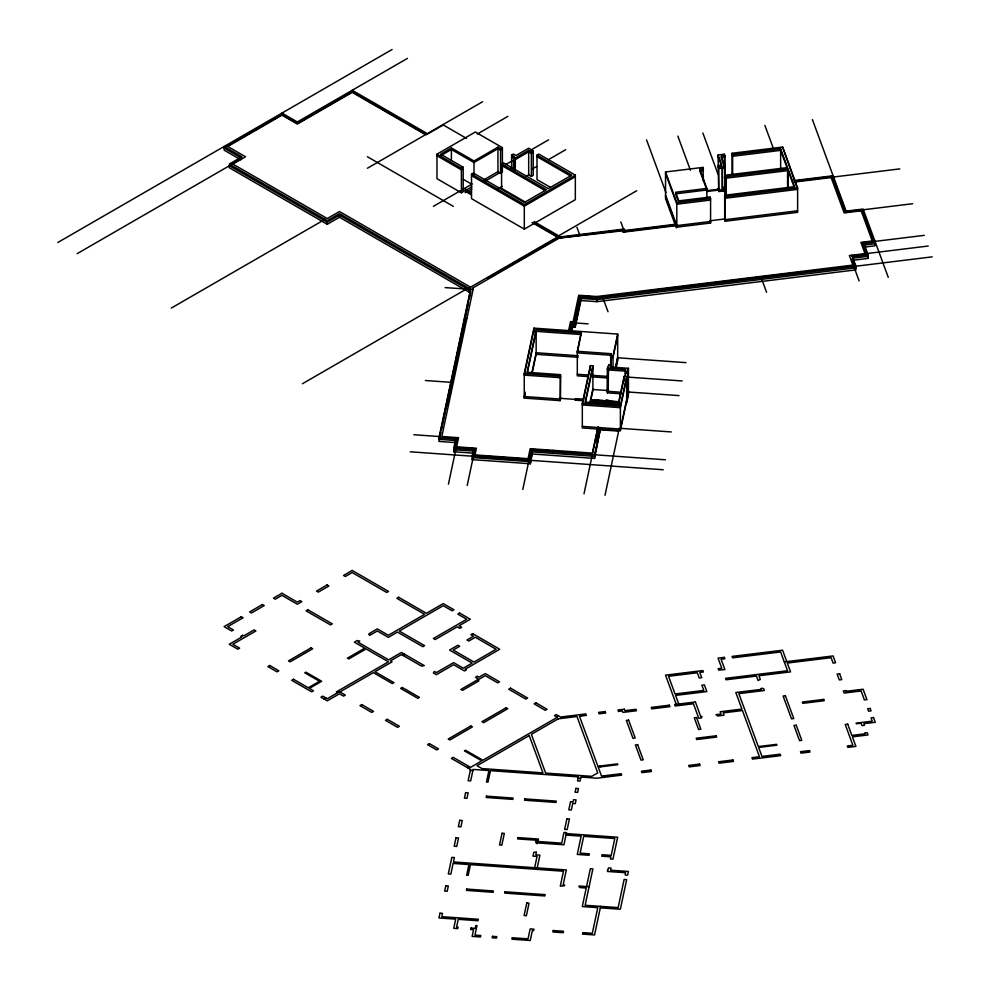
<?xml version="1.0" encoding="UTF-8"?>
<svg xmlns="http://www.w3.org/2000/svg" width="990" height="990" viewBox="0 0 990 990"><rect width="100%" height="100%" fill="white"/><g stroke="black" fill="none" stroke-linecap="round" stroke-linejoin="round"><path stroke-width="1.49" d="M438.978 439.35L455.722 440.538L455.722 442.617L438.978 441.429L438.978 439.35L470.559 290.837L339.471 215.164L327.269 222.206L229.272 165.627L229.272 167.718L327.269 224.297L339.471 217.256L470.559 292.929L469.285 298.93M439.61 438.434L440.897 432.432M441.528 429.437L448.866 394.936M449.51 391.929L458.754 348.43M459.397 345.436L468.641 301.925M446.837 405.69L465.461 318.062M447.344 405.727L465.968 318.099M455.722 438.966L453.779 448.124L473.579 449.522L472.156 456.192M453.779 449.695L473.579 451.094L473.579 453.185L453.779 451.774L455.722 440.538M453.779 451.774L455.722 442.617M456.736 439.04L454.917 447.604L474.717 449.014L473.294 455.685L529.39 459.657L531.506 449.695L553.076 451.217M457.244 439.077L455.487 447.356L475.287 448.755L473.864 455.425L528.932 459.323L531.061 449.361L553.138 450.933M448.433 484.184L456.068 448.284M624.888 232.031L624.356 230.583L559.152 238.132L472.366 288.226L473.245 288.746L441.825 436.491L458.58 437.679L456.625 446.837L476.425 448.247L475.002 454.905L528.054 458.667L530.17 448.705L592.342 453.111L597.762 427.618M532.397 454.002L594.569 458.407L600.336 429.214L594.569 456.328L532.397 451.91L530.318 463.753L472.205 459.632L473.579 451.094M472.205 459.632L473.579 453.185M467.206 485.521L473.43 456.279M617.673 335.647L613.008 357.551L610.471 357.365L610.929 355.249L577.306 352.861L581.192 332.974L536.147 329.781L527.113 372.277L560.489 374.641L560.489 399.168L560.167 400.641L524.255 398.091L524.255 373.564L533.919 328.136L617.673 334.075L617.673 360.694L616.077 368.193M533.919 329.707L524.255 375.123L560.167 377.673L560.489 376.212M527.423 372.376L536.147 331.353L581.192 334.546M525.195 392.127L524.255 396.532L560.167 399.069L560.489 397.609M524.255 398.091L525.195 393.698M531.779 373.267L536.147 352.749L578.197 355.732M532.1 373.366L536.147 354.321L536.147 329.781M522.794 489.456L529.007 460.226M530.269 460.313L532.397 450.351L665.379 459.781M530.318 463.753L532.397 451.91M568.607 330.672L570.525 321.651L573.062 321.824L578.717 295.23L596.772 296.517L852.897 265.085L849.395 255.556L865.025 253.638L860.879 242.364L872.264 240.978L861.152 210.796M569.522 331.155L571.416 322.307L573.952 322.48L579.608 295.886L596.648 297.099M569.993 331.403L571.861 322.629L574.398 322.814L580.053 296.22L596.661 297.396M571.143 330.821L572.74 323.297L575.289 323.47L580.944 296.876L596.883 298.015L932.221 256.856M571.465 330.883L572.74 324.856L575.289 325.042L580.944 298.448L596.883 299.574L855.942 267.783L855.942 269.874L596.883 301.665L580.944 300.527L575.289 327.121L572.74 326.947L571.787 331.464M552.692 451.786L553.002 450.326M587.998 376.584L577.306 375.829L577.306 351.289L581.192 332.974M596.772 296.517L596.883 298.015M628.427 392.832L620.384 430.638L582.318 427.94L582.318 403.413L590.362 365.607L592.899 365.78L592.899 390.32L590.114 403.4M590.362 367.166L582.318 404.972L620.384 407.67L626.682 378.069M592.899 365.78L585.164 402.126L618.156 404.464L624.146 376.324L626.682 376.509L626.682 403.128L628.427 394.923L628.427 368.305L610.657 367.043L611.115 364.914L608.578 364.741L608.12 391.397M585.474 402.237L592.899 367.352M589.805 403.289L592.899 388.748M590.77 401.767L604.729 402.757M591.191 399.787L605.15 400.777M597.539 403.289L598.17 400.282M621.039 393.797L607.427 392.832L607.427 368.305L608.12 366.869M607.736 368.404L607.427 369.864L625.581 371.151L625.581 369.592L607.427 368.305M610.471 368.082L610.929 353.678L577.306 351.289M613.008 368.268L613.008 355.979L617.673 334.075M584.013 493.8L598.269 426.764M595.931 441.095L598.777 427.692M596.438 441.132L599.284 427.729M605.026 404.403L605.942 400.084L608.479 400.269L607.563 404.588M607.427 392.832L607.736 366.832M594.569 454.757L600.311 427.804M605.534 405.009L606.499 400.492L607.761 400.591L606.808 405.108M606.734 400.888L606.004 402.843M600.336 431.306L600.645 429.833L618.156 431.083M607.377 400.938L607.266 402.93M615.495 367.265L617.673 357.043M615.755 367.599L617.673 358.603M608.541 403.017L619.629 404.18M608.961 401.049L618.651 402.101M615.31 404.464L615.941 401.544M625.111 376.41L625.581 369.592M618.478 404.551L624.146 377.895M620.384 430.638L620.384 406.11L626.682 376.509M627.648 396.495L627.648 371.968L628.427 368.305M628.427 369.864L627.648 373.527L625.111 373.354M605.014 495.285L619.27 428.249M626.682 399.477L620.384 429.078L582.318 426.368M627.648 394.936L628.427 391.273M534.649 867.71L537.05 856.424L532.991 856.14L533.783 852.402L536.469 851.92L535.837 854.853L539.896 855.137L537.038 868.626L534.649 867.71L453.445 861.956L454.373 857.563L451.836 857.377L448.309 873.935L450.858 874.108L453.123 863.416L468.926 864.542L466.649 875.234L468.171 875.346L470.448 864.641L563.458 871.237L560.291 886.186L564.498 885.741L564.659 885.01L563.137 884.899L566.317 869.95L537.186 867.884M586.55 886.557L590.337 868.762L592.874 868.935L585.139 905.268L618.131 907.607L624.121 879.479L626.658 879.665L620.359 909.253L600.311 907.842M600.621 906.37L594.544 934.944L582.491 934.09L582.801 932.63L592.317 933.298L597.774 907.657L582.293 906.555L586.229 888.03L579.695 887.56L578.865 886.013L589.087 886.743M560.167 400.641L560.489 374.641M57.779 242.513L392.089 49.5M240.657 159.675L224.124 150.133L224.124 148.042L281.977 114.642L297.346 123.515L352.217 91.835L426.443 134.677L443.26 124.975L466.5 138.39M407.459 58.373L297.346 121.943L281.977 113.07M229.272 165.627L241.931 158.326L224.124 148.042M77.121 253.675L230.806 164.946M367.414 168.238L482.575 101.747M497.945 147.151L473.987 160.986L451.391 147.931L440.587 154.168L463.184 167.223L463.184 191.751L461.377 192.79L436.974 178.707L436.974 154.168L475.349 132.017L502.375 147.621L502.375 172.149L500.569 173.201L497.945 171.678L497.945 147.151L500.569 148.661L502.375 147.621M171.32 308.063L325.005 219.335M477.254 134.046L507.895 116.362M440.587 155.739L451.391 149.502L473.987 162.546L497.945 148.71L500.569 150.233L502.375 149.181M436.974 154.168L461.377 168.263L463.184 167.223M463.184 168.783L461.377 169.822L436.974 155.739M550.353 187.32L537.001 179.611L537.001 155.083L538.808 154.044L575.339 175.131L575.339 199.658L524.304 229.123L471.512 198.644L471.512 174.104L473.319 173.064L524.304 202.504L546.406 189.746L501.571 163.857L501.571 188.385L525.306 202.084M511.595 168.845L511.595 155.034L513.414 153.982L516.025 155.504L528.685 148.191L533.202 150.802L533.202 175.329L531.395 176.381L528.685 174.809L526.012 176.356M501.571 163.857L503.378 162.805L548.212 188.694L571.713 175.131L537.001 155.083M513.501 169.24L513.501 156.965L514.218 156.544L514.218 168.832M513.501 156.965L515.307 158.004L528.685 150.282L531.395 151.854L533.202 150.802M433.397 206.341L460.189 190.872M462.862 189.325L472.242 183.917M505.717 164.588L512.412 160.726M531.16 149.898L548.571 139.85M471.797 186.788L465.139 190.637L471.426 194.263M483.776 179.871L498.428 171.406M533.202 152.373L531.395 153.413L528.685 151.854L515.307 159.576L511.595 156.593M465.139 192.716L471.797 188.88M485.112 181.182L499.752 172.73M498.218 188.644L502.19 186.355M532.608 168.795L536.568 166.506M548.472 159.638L565.661 149.713M471.512 174.104L524.304 204.583L575.339 175.131M575.339 176.69L524.304 206.155L471.512 175.676M302.408 383.749L468.295 287.966M558.694 235.781L636.718 190.736M468.753 288.226L559.152 236.041M487.55 278.215L559.152 236.87L560.229 237.501L623.564 229.73L624.096 231.165L676.504 224.742M487.909 278.425L559.152 237.291L560.068 237.823L623.18 230.076L623.712 231.524L676.603 225.027M323.99 698.952L325.797 697.901M402.188 654.947L403.994 653.907M339.904 691.961L373.354 672.643L392.337 683.607L393.958 682.667L374.975 671.703L392.065 661.84L390.431 660.899L401.47 654.526L421.629 666.171L424.252 665.602L401.47 652.447L388.625 659.86L357.984 642.163L359.791 641.124L357.167 640.542L354.371 642.163L388.451 661.84L336.291 691.961L337.639 692.74L327.245 698.742L322.728 696.131L320.921 697.17L327.245 700.833L339.446 693.78L343.518 696.131L345.324 695.091L339.904 691.961L337.194 692.48M403.091 655.467L404.898 654.427M467.367 767.634L469.173 766.594M556.863 717.008L558.669 715.968M724.878 155.653L721.116 156.111L724.928 166.444L724.928 190.971L718.715 191.503L718.084 154.972L724.346 154.205L724.878 155.653L724.878 180.18L724.346 154.205M732.093 153.252L782.62 147.052L797.618 187.815L797.618 212.343L725.212 221.228L724.68 219.792L724.68 195.253L794.586 186.677L788.09 169.03L726.066 176.641L725.534 175.193L787.557 167.582L780.64 148.809L732.625 154.7L732.093 153.252L732.093 174.723M676.281 227.811L665.54 198.606L665.54 171.988L702.925 167.397L703.457 181.133M678.261 201.019L675.613 193.83L706.872 189.993L699.831 170.862L699.831 169.29L703.457 168.845M718.084 154.972L721.809 165.083L718.183 165.528L718.715 166.976L724.928 166.444M699.831 170.862L703.457 170.416M706.872 197.641L706.872 188.422L675.613 192.258L678.793 200.883L710.053 197.047L710.585 198.495L710.585 223.022L676.813 227.168L665.54 196.527M706.6 190.674L718.765 189.177M794.277 180.514L833.085 175.75M706.6 191.478L724.928 189.399L723.975 186.825M794.574 181.083L832.293 176.455L845.324 211.835L862.327 209.744L874.913 243.726L874.913 245.805L863.911 247.166L863.911 245.075L874.913 243.726M794.599 181.38L831.909 176.802L844.928 212.182L861.931 210.09L873.477 241.424L862.092 242.822L866.238 254.083L852.105 255.816M833.555 177.012L899.836 168.882M794.277 182.086L833.085 177.321L846.116 212.702M665.54 171.988L676.813 202.641L710.585 198.495M724.68 195.253L725.212 196.701L797.618 187.815M710.585 200.067L676.813 204.2L665.54 173.559M797.618 189.375L725.212 198.26L724.68 196.824M676.281 224.161L624.888 230.472L624.356 229.024L560.563 236.858L534.093 221.574M709.657 220.82L724.816 218.963M710.585 221.463L622.92 232.217L622.388 230.769M797.618 210.783L725.212 219.669L724.68 218.221M863.379 209.769L912.656 203.717M862.748 210.66L844.136 212.875L831.117 177.507M875.024 241.387L924.301 235.348M874.083 241.659L862.698 243.057L866.844 254.319L852.217 256.113M875.296 242.105L863.911 243.503L868.057 254.764L852.427 256.682M867.574 253.465L928.236 246.027M852.427 258.254L868.057 256.336L868.057 258.427L852.427 260.345L852.427 258.254L855.942 267.783M651.148 290.441L800.712 272.089M651.259 290.738L800.823 272.374M784.29 661.926L833.06 655.937L835.585 662.793L833.085 663.102L831.093 657.694L787.322 663.065L790.565 671.863L758.922 675.749L760.295 679.474L758.031 680.427L755.89 674.611M756.422 676.059L726.041 679.784L725.509 678.348L787.533 670.737L780.627 651.965L732.6 657.855L732.068 656.407L782.595 650.207L786.79 661.617M445.141 287.62L473.096 289.451M580.858 297.248L593.554 298.139M575.388 322.963L588.085 323.854M464.446 318L466.983 318.174M610.471 355.806L613.008 355.979M617.76 357.786L686.033 362.637M536.147 354.321L578.197 357.291M625.111 371.782L627.648 371.968M627.524 377.079L682.147 380.952M577.306 374.257L587.998 375.012M592.589 375.346L607.872 376.423M592.589 376.905L607.872 377.994M524.255 373.564L560.167 376.113M608.12 389.825L607.427 391.273L621.039 392.238M593.245 389.515L608.479 390.592M628.526 392.015L679.029 395.604M425.391 380.519L450.772 382.313M583.791 399.255L575.326 398.661L575.017 400.121L583.481 400.727M590.56 399.737L605.781 400.814M606.425 400.863L607.687 400.95M608.318 401L618.985 401.754M559.857 398.302L582.974 399.948M590.139 401.717L605.36 402.794M607.897 402.979L618.564 403.734M582.318 403.413L620.384 406.11M445.809 405.615L448.359 405.801M620.804 428.361L671.294 431.937M594.916 441.02L597.453 441.206M413.857 434.734L439.238 436.528M458.259 439.152L438.978 437.778L470.559 289.278L339.471 213.593L327.269 220.646L229.272 164.068L241.931 156.754L224.124 146.471M410.231 451.799L663.263 469.743M472.205 457.541L530.318 461.662M470.324 770.418L472.874 770.591M488.664 771.717L490.186 771.816M578.123 778.053L580.66 778.239M566.317 833.592L617.649 837.231L612.983 859.134L610.446 858.949L610.904 856.833L601.697 856.177L602.019 854.716L611.214 855.36L614.802 838.518L583.704 836.315L580.128 853.157L589.322 853.813L589.013 855.273L577.269 854.444L581.167 836.129L566.008 835.053M537.001 156.655L570.389 175.923M511.595 155.034L514.218 156.544M501.571 165.417L545.082 190.55M352.217 90.263L426.443 133.118M424.636 134.157L352.217 92.355L297.346 124.035L281.977 115.162L227.737 146.471L245.545 156.754L232.885 164.068L327.269 218.555L339.471 211.513L470.559 287.187M463.357 179.376L471.339 183.979M534.093 223.134L560.563 238.417M531.989 222.441L557.345 237.08M465.139 189.065L471.426 192.691M463.32 190.105L471.141 194.622M367.414 156.754L453.296 206.341M888.265 277.349L863.119 209.038L846.116 211.13L812.406 119.58M864.864 218.493L866.448 222.812M867.512 225.683L873.329 241.498M863.911 245.075L868.057 256.336M863.911 247.166L865.47 251.386M866.51 254.195L868.057 258.427M834.644 183.645L833.085 177.321M837.255 190.724L844.544 210.536M851.895 255.247L855.942 266.223M852.922 261.707L854.432 265.79M853.813 266.483L859.122 280.925M797.099 187.976L782.62 147.052M787.025 167.706L780.64 150.369L732.625 156.272L732.093 154.824M794.586 188.249L788.09 170.589L726.066 178.2L725.534 176.752M764.886 125.408L773.784 149.577M800.502 271.507L801.034 272.955M724.346 155.776L724.878 157.224L721.116 157.682L724.928 168.003L718.715 168.535L718.183 167.1M718.084 156.544L721.277 165.206M724.346 177.173L724.878 178.621M761.273 277.831L766.582 292.273M723.975 188.385L724.928 190.971M702.863 133.019L718.035 174.24M723.715 189.672L725.769 195.265M718.183 188.496L718.715 189.944M699.831 169.29L706.872 188.422M710.053 221.587L710.585 223.022M677.841 136.088L690.438 170.305M646.581 139.924L665.998 192.679M665.54 194.956L676.813 225.609M650.937 289.872L651.47 291.308M620.829 221.909L623.477 229.136M576.935 227.292L579.583 234.519M602.7 297.297L608.021 311.739M678.769 704.038L675.588 695.413L706.848 691.577L704.397 684.894L701.885 685.204L703.816 690.438L675.056 693.965L668.547 676.281L697.307 672.755L699.237 677.989L701.737 677.68L699.806 672.445L703.432 672L702.9 670.552L665.515 675.143L676.257 704.348M580.944 714.533L581.476 715.98M599.89 766.013L600.212 766.879M603.516 775.863L604.048 777.311M788.09 169.03L788.09 187.432M787.557 172.21L787.557 187.518M780.64 148.809L780.64 168.746M732.625 154.7L732.625 174.636M726.066 176.641L726.066 195.042M725.534 175.193L725.534 195.129M725.212 196.701L725.212 221.228M722.415 191.28L722.341 166.53L722.341 191.058M718.715 166.976L718.715 191.503M710.053 197.047L710.053 198.619M702.925 167.397L702.925 168.968M676.813 202.641L676.813 227.168M624.146 376.324L624.146 380.952M611.115 364.914L611.115 366.486M610.929 353.678L610.929 365.966M596.883 299.574L596.883 301.665M594.569 456.328L594.569 458.407M590.362 365.607L590.362 370.235M580.944 298.448L580.944 300.527M575.289 325.042L575.289 327.121M572.74 324.856L572.74 326.947M533.919 328.136L533.919 332.764M531.395 151.854L531.395 176.381M528.685 150.282L528.685 174.809M524.304 204.583L524.304 229.123M515.307 158.004L515.307 170.292M500.569 148.661L500.569 173.201M473.987 160.986L473.987 174.797M470.559 290.837L470.559 292.929M468.753 289.798L468.753 291.889M461.377 168.263L461.377 192.79M451.391 147.931L451.391 160.219M339.471 215.164L339.471 217.256M327.269 222.206L327.269 224.297M439.968 913.201L438.954 917.965L455.697 919.153L453.754 928.311L457.751 928.595L458.061 927.123L456.6 927.024L458.234 919.326L478.034 920.737L478.343 919.265L441.8 916.678L442.505 913.386L439.968 913.201M445.785 885.803L444.671 891.074L447.208 891.26L448.334 885.988L445.785 885.803M455.994 837.812L454.2 846.24L456.736 846.425L458.531 837.998L455.994 837.812M459.719 820.302L458.37 826.675L460.907 826.86L462.256 820.487L459.719 820.302M465.609 792.619L464.421 798.175L466.958 798.361L468.146 792.792L465.609 792.619M470.535 769.465L468.134 780.739L470.671 780.924L473.121 769.428L488.911 770.542L486.474 782.038L487.996 782.149L490.434 770.653L578.383 776.878L577.517 780.912L580.053 781.098L580.92 777.063L596.859 778.19L621.683 775.145L621.151 773.71L601.524 776.111L598.207 767.126L617.847 764.713L617.525 763.847L597.886 766.26L579.472 716.228L586.352 715.386L585.82 713.938L560.538 717.045L556.281 714.582L554.474 715.621L557.321 717.267L482.873 760.246L465.51 750.234L464.434 750.853L481.784 760.877L470.535 767.374L453.173 757.35L451.366 758.402L470.535 769.465M466.736 889.07L466.451 890.394L493.107 892.275L493.379 890.963L466.736 889.07M486.486 796.17L486.214 797.495L512.857 799.388L513.142 798.064L486.486 796.17M471.005 928.051L470.696 929.511L473.554 929.709L472.131 936.379L480.509 936.973L480.818 935.513L474.977 935.092L476.994 925.65L475.844 925.563L475.262 928.348L471.005 928.051M502.041 833.271L499.554 844.99L501.831 845.151L504.331 833.432L502.041 833.271M492.488 936.342L492.179 937.802L496.497 938.112L496.807 936.639L492.488 936.342M505.061 891.792L504.776 893.104L544.871 895.95L545.156 894.626L505.061 891.792M524.811 798.893L524.539 800.217L556.009 802.445L556.281 801.12L524.811 798.893M517.869 837.59L517.597 838.914L538.152 840.362L538.424 839.05L517.869 837.59M512.288 937.74L511.979 939.201L530.244 940.5L532.373 930.538L533.635 930.625L533.944 929.165L530.145 928.892L528.029 938.854L512.288 937.74M536.135 841.339L535.813 842.874L537.075 842.973L536.939 843.629L538.362 842.985L563.929 844.804L566.515 832.64L563.978 832.454L561.714 843.158L536.135 841.339M526.767 902.991L524.094 915.527L526.383 915.688L529.044 903.152L526.767 902.991M566.899 818.755L564.634 829.385L567.171 829.558L569.436 818.94L566.899 818.755M570.5 801.838L568.792 809.82L571.329 809.993L572.727 803.484L575.264 803.657L576.056 799.883L573.519 799.71L573.037 802.011L570.5 801.838M575.933 788.387L575.116 792.235L577.653 792.408L578.469 788.572L575.933 788.387M553.237 930.526L552.927 931.998L563.199 932.716L563.52 931.256L553.237 930.526M607.712 869.987L607.402 871.46L625.556 872.735L625.086 874.937L627.623 875.123L628.403 871.46L610.632 870.198L611.09 868.069L608.553 867.896L607.712 869.987M241.275 616.745L224.099 626.658L231.648 631.014L233.454 629.974L227.712 626.658L243.082 617.785L241.275 616.745M262.424 604.531L249.591 611.944L251.398 612.983L264.231 605.571L262.424 604.531M281.952 593.257L273.45 598.158L275.269 599.21L281.952 595.349L297.322 604.222L301.839 601.611L300.032 600.559L297.322 602.13L281.952 593.257M327.059 584.954L316.491 591.067L318.297 592.107L328.878 586.006L327.059 584.954M352.193 570.45L343.518 575.462L345.324 576.502L352.193 572.542L386.731 592.478L388.538 591.426L352.193 570.45M242.674 635.295L240.867 636.347L241.906 636.941L229.247 644.255L237.835 649.205L239.642 648.165L232.86 644.255L255.915 630.939L254.108 629.9L243.713 635.902L242.674 635.295M307.902 609.803L306.096 610.842L330.499 624.938L332.306 623.898L307.902 609.803M269.664 665.49L267.857 666.542L277.076 671.863L278.883 670.812L269.664 665.49M311.058 647.856L288.461 660.899L290.095 661.84L312.692 648.797L311.058 647.856M398.661 597.279L396.854 598.319L424.611 614.345L388.352 635.271L377.326 628.91L368.924 633.761L369.827 634.281L369.01 634.751L369.914 635.271L377.326 630.989L388.352 637.362L397.485 632.09L422.804 646.705L424.611 645.653L399.292 631.051L443.235 605.682L452.183 610.842L453.989 609.803L443.235 603.591L426.418 613.305L398.661 597.279M293.523 679.276L291.716 680.316L311.702 691.849L313.508 690.81L309.35 688.409L321.688 681.281L305.861 672.148L304.784 672.779L319.51 681.281L308.261 687.778L293.523 679.276M363.491 648.896L347.403 658.189L348.765 658.969L364.852 649.675L363.491 648.896M459.595 613.033L457.788 614.085L466.736 619.245L433.373 638.513L435.192 639.552L457.244 626.818L459.867 628.328L461.674 627.289L459.051 625.779L470.349 619.245L459.595 613.033M472.7 633.649L470.894 634.701L473.517 636.211L466.958 639.998L468.765 641.037L475.324 637.251L496.114 649.267L473.963 662.05L453.173 650.046L459.731 646.26L457.925 645.22L449.559 650.046L472.156 663.09L463.295 668.213L453.63 662.619L436.355 672.594L434.375 671.443L433.373 672.952L436.355 674.685L453.63 664.711L464.471 670.973L466.29 669.933L465.114 669.252L499.727 649.267L472.7 633.649M361.783 704.583L359.976 705.635L371.72 712.416L373.527 711.377L361.783 704.583M402.274 687.468L400.653 688.409L417.829 698.321L419.451 697.381L402.274 687.468M387.276 719.309L385.469 720.349L397.584 727.341L399.391 726.301L387.276 719.309M477.316 676.294L475.509 677.346L478.937 679.326L485.273 675.675L497.698 682.852L499.505 681.801L485.273 673.584L478.937 677.234L477.316 676.294M477.316 679.944L460.857 689.448L462.491 690.389L478.937 680.885L477.316 679.944M510.531 688.174L508.724 689.213L525.814 699.076L527.62 698.037L510.531 688.174M429.4 743.626L427.593 744.666L436.726 749.937L438.533 748.898L429.4 743.626M470.807 725.979L448.198 739.035L449.831 739.976L472.428 726.92L470.807 725.979M506.15 707.763L481.92 721.76L483.553 722.7L507.783 708.704L506.15 707.763M535.937 702.838L534.13 703.878L545.255 710.3L547.062 709.261L535.937 702.838M529.217 735.582L477.019 765.716L481.932 768.562L542.953 772.881L529.217 735.582M558.224 718.827L531.37 734.332L545.639 773.079L591.735 776.346L597.712 772.893L576.972 716.537L558.224 718.827M724.321 657.36L718.059 658.127L721.784 668.238L718.158 668.683L718.691 670.119L724.903 669.587L721.091 659.266L724.853 658.808L724.321 657.36M839.631 673.769L837.119 674.079L839.273 679.932L841.785 679.623L839.631 673.769M762.263 688.359L761.013 688.508L761.335 689.374L735.818 692.505L741.918 709.075L720.163 711.748L721.005 714.062L716.005 714.669L717.663 715.98L724.049 715.201L723.195 712.887L742.451 710.523L759.466 756.731L751.955 757.647L752.487 759.095L780.751 755.63L780.219 754.182L761.966 756.422L758.649 747.438L776.915 745.198L776.593 744.332L758.34 746.571L738.849 693.644L764.367 690.513L763.748 688.854L762.263 688.359M605.138 711.562L598.566 712.367L599.099 713.815L605.67 713.01L605.138 711.562M624.331 709.211L617.896 710.003L618.428 711.439L622.364 710.956L622.896 712.404L636.521 710.733L635.988 709.285L624.863 710.659L624.331 709.211M669.389 705.189L651.247 707.417L651.779 708.865L669.921 706.637L669.389 705.189M695.401 701.997L674.635 704.546L675.168 705.994L693.421 703.754L698.779 718.295L701.403 717.973L701.997 716.389L700.747 716.55L695.401 701.997M785.367 695.747L783.115 696.02L791.517 718.839L793.77 718.567L785.367 695.747M845.819 690.599L843.319 690.896L844.111 693.062L861.127 690.983L864.418 699.93L866.918 699.621L863.094 689.226L846.091 691.317L845.819 690.599M628.613 720.114L626.361 720.398L632.957 738.305L635.196 738.02L628.613 720.114M823.717 699.423L802.333 702.046L802.803 703.346L824.187 700.722L823.717 699.423M696.539 717.515L694.287 717.787L698.593 729.494L700.846 729.209L696.539 717.515M870.16 708.432L867.661 708.741L868.564 711.191L871.064 710.894L870.16 708.432M637.647 744.666L635.394 744.938L640.976 760.097L643.228 759.825L637.647 744.666M796.22 725.2L793.968 725.484L799.549 740.644L801.801 740.371L796.22 725.2M716.203 735.78L696.193 738.231L696.663 739.53L716.673 737.08L716.203 735.78M873.514 717.527L871.014 717.837L872.24 721.153L856.102 723.133L856.338 723.789L861.09 723.207L861.981 725.62L864.48 725.311L863.886 723.69L875.271 722.292L873.514 717.527M847.725 724.173L845.225 724.47L852.873 745.272L847.254 745.953L847.787 747.401L855.917 746.41L852.402 736.869L868.032 734.951L867.203 732.687L864.691 732.984L865 733.813L851.87 735.434L847.725 724.173M650.913 770.047L641.409 771.222L641.941 772.658L651.445 771.495L650.913 770.047M699.559 764.082L688.681 765.418L689.213 766.866L700.091 765.53L699.559 764.082M732.947 759.986L718.567 761.755L719.099 763.191L733.479 761.434L732.947 759.986M809.486 750.593L800.477 751.695L801.009 753.143L810.018 752.041L809.486 750.593"/></g></svg>
